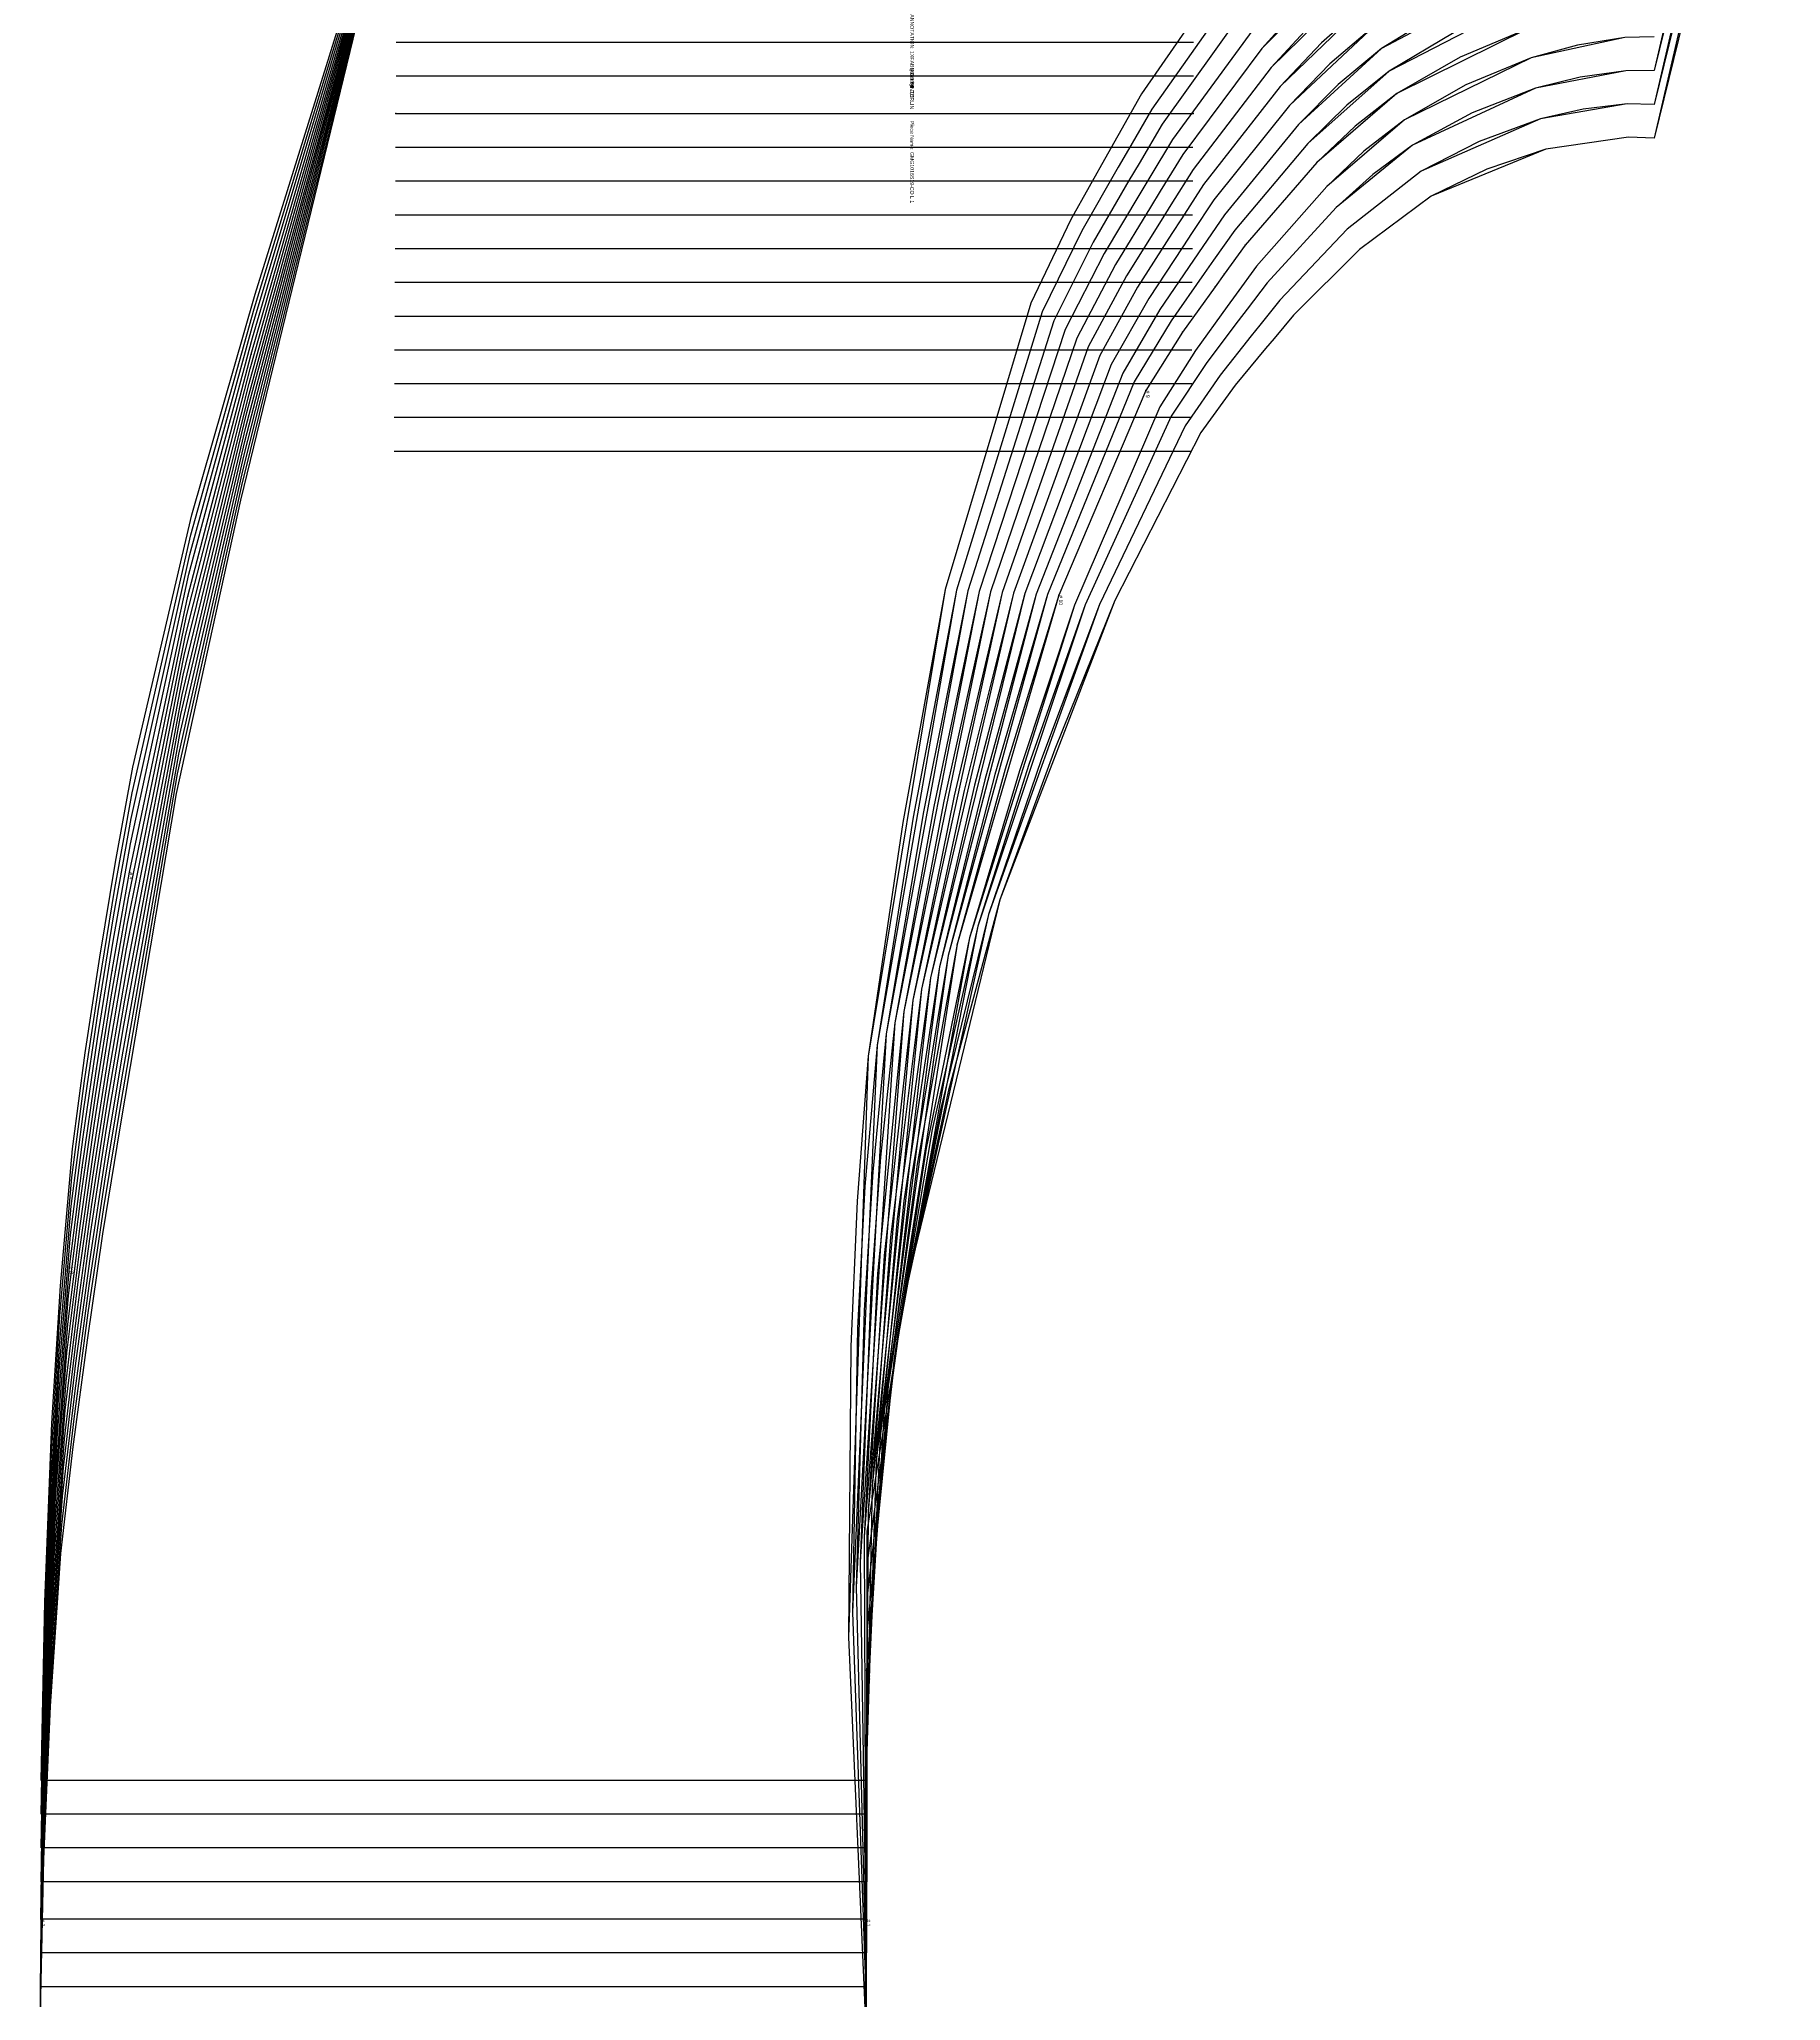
# Model space of a CAD drawing. Extents: x -839 to 1721, y -537 to 682.
# Drawn here: x 900.6 to 1016.7, y 3.4 to 134.2 of the extents above; entities that cross this region are included whole.
import ezdxf

# ---------------------------------------------------------------- set-up
doc = ezdxf.new("R2010")
doc.units = 0

# ---------------------------------------------------------------- blocks, each defined once
blk = doc.blocks.new('GMG1016S19-CO L 1_42')
at = {"layer": '1'}
for points in [[(900.7552, 18.0874), (900.9965, 29.9949), (901.4715, 41.9024), (902.0379, 51.054), (902.838, 60.1955), (903.6939, 66.5862), (904.6541, 72.9641), (905.7031, 79.3115), (906.8588, 85.6387), (910.7958, 102.4535), (915.0096, 117.1728), (926.3355, 153.4694), (936.9146, 186.4742), (947.7807, 220.3755), (953.6202, 239.3671)], [(1010.5645, 218.6941), (1011.6186, 215.6359), (1014.5903, 203.4795), (1016.6427, 183.8554), (1016.4623, 170.6449), (1014.4303, 154.0841), (1008.2962, 127.5792)], [(1008.2962, 127.5792), (1006.5767, 127.6528), (1001.0598, 126.8477), (993.4271, 123.7209), (988.6468, 120.1497), (984.2551, 115.7733), (982.9572, 114.2239), (982.3857, 113.5457), (980.3638, 111.1149), (978.0702, 107.9628), (978.0702, 107.9628), (972.34, 96.7613), (964.6641, 76.7944), (958.4614, 51.242), (955.7995, 34.6863), (955.7995, 18.0874)], [(955.7995, 18.0874), (900.7552, 18.0874)]]:
    blk.add_lwpolyline(points, dxfattribs=at)
at = {"layer": '6'}
blk.add_line((955.7995, 18.0874), (900.7552, 18.0874), dxfattribs=at)
at = {"layer": '84'}
for points in [[(900.7552, 18.0874), (900.9965, 29.9949), (901.4715, 41.9024), (902.0379, 51.054), (902.838, 60.1955), (903.6939, 66.5862), (904.6541, 72.9641), (905.7031, 79.3115), (906.8588, 85.6387), (910.7958, 102.4535), (915.0096, 117.1728), (926.3355, 153.4694), (936.9146, 186.4742), (947.7807, 220.3755), (953.6202, 239.3671)], [(1010.5645, 218.6941), (1011.6186, 215.6359), (1013.2721, 209.5983), (1014.5903, 203.4795), (1015.9188, 193.7004), (1016.6427, 183.8554), (1016.7341, 177.2489), (1016.4623, 170.6449), (1015.6622, 162.3391), (1014.4303, 154.0841), (1011.5347, 140.7973), (1008.2962, 127.5792)], [(1008.2962, 127.5792), (1006.5767, 127.6528), (1001.0598, 126.8477), (997.1456, 125.5167), (993.4271, 123.7209), (988.6468, 120.1497), (984.2551, 115.7733), (982.9572, 114.2239), (982.3857, 113.5457), (980.3638, 111.1149), (978.0702, 107.9628), (978.0702, 107.9628), (972.34, 96.7613), (968.342, 86.8325), (964.6641, 76.7944), (961.2377, 64.102), (958.4614, 51.242), (955.7995, 34.6863), (955.7995, 18.0874)], [(955.7995, 18.0874), (900.7552, 18.0874)]]:
    blk.add_lwpolyline(points, dxfattribs=at)
at = {"layer": '1'}
for s, p in [('SIZE: 42', (958.6976, 132.2833)), ('Piece Name: GMG1016S19-CO L 1', (958.6976, 128.7273))]:
    blk.add_text(s, height=0.25, rotation=269.8881, dxfattribs=at).set_placement(p)
blk = doc.blocks.new('GMG1016S19-CO L 1_44')
at = {"layer": '1'}
for points in [[(900.7552, 15.837), (900.9787, 27.841), (901.4435, 39.8425), (901.9998, 49.0678), (902.7922, 58.2829), (903.6482, 64.7269), (904.6058, 71.1556), (905.6548, 77.5539), (906.8105, 83.9343), (910.7348, 101.1378), (914.9538, 116.2), (926.3101, 153.3526), (936.9248, 187.1345), (947.7884, 222.057), (953.6202, 241.6175)], [(1010.5645, 220.9445), (1011.6186, 217.8863), (1014.5903, 205.7299), (1016.6427, 186.1059), (1016.4623, 172.8953), (1014.4303, 156.3345), (1008.2962, 129.8296)], [(1008.2962, 129.8296), (1006.4878, 129.8626), (1000.7093, 128.8695), (992.7641, 125.3795), (987.834, 121.501), (983.3306, 116.7842), (982.0047, 115.1205), (981.4281, 114.3915), (979.3631, 111.7804), (977.0339, 108.4073), (977.0339, 108.4073), (971.3062, 96.4769), (963.9021, 75.8241), (958.1389, 49.4767), (955.7995, 32.4359), (955.7995, 15.837)], [(955.7995, 15.837), (900.7552, 15.837)]]:
    blk.add_lwpolyline(points, dxfattribs=at)
at = {"layer": '6'}
blk.add_line((955.7995, 15.837), (900.7552, 15.837), dxfattribs=at)
at = {"layer": '84'}
for points in [[(900.7552, 15.837), (900.9787, 27.841), (901.4435, 39.8425), (901.9998, 49.0678), (902.7922, 58.2829), (903.6482, 64.7269), (904.6058, 71.1556), (905.6548, 77.5539), (906.8105, 83.9343), (910.7348, 101.1378), (914.9538, 116.2), (926.3101, 153.3526), (936.9248, 187.1345), (947.7884, 222.057), (953.6202, 241.6175)], [(1010.5645, 220.9445), (1011.6186, 217.8863), (1013.2721, 211.8488), (1014.5903, 205.7299), (1015.9188, 195.9509), (1016.6427, 186.1059), (1016.7341, 179.4993), (1016.4623, 172.8953), (1015.6622, 164.5895), (1014.4303, 156.3345), (1011.5347, 143.0478), (1008.2962, 129.8296)], [(1008.2962, 129.8296), (1006.4878, 129.8626), (1003.5693, 129.5172), (1000.7093, 128.8695), (996.63, 127.3658), (992.7641, 125.3795), (987.834, 121.501), (983.3306, 116.7842), (982.0047, 115.1205), (981.4281, 114.3915), (979.3631, 111.7804), (977.0339, 108.4073), (977.0339, 108.4073), (971.3062, 96.4769), (967.4378, 86.2026), (963.9021, 75.8241), (960.6865, 62.7279), (958.1389, 49.4767), (955.7995, 32.4359), (955.7995, 15.837)], [(955.7995, 15.837), (900.7552, 15.837)]]:
    blk.add_lwpolyline(points, dxfattribs=at)
at = {"layer": '1'}
for s, p in [('SIZE: 44', (958.6976, 132.2833)), ('Piece Name: GMG1016S19-CO L 1', (958.6976, 128.7273))]:
    blk.add_text(s, height=0.25, rotation=269.8881, dxfattribs=at).set_placement(p)
blk = doc.blocks.new('GMG1016S19-CO L 1_46')
at = {"layer": '1'}
for points in [[(900.7552, 13.5865), (900.966, 25.6845), (901.413, 37.7826), (901.9617, 47.0815), (902.7465, 56.3703), (903.6, 62.865), (904.555, 69.3471), (905.604, 75.7987), (906.7597, 82.23), (910.6713, 99.8195), (914.8928, 115.2271), (926.2847, 153.2332), (936.9349, 187.7924), (947.7985, 223.736), (953.6202, 243.868)], [(1010.5645, 223.1949), (1011.6186, 220.1368), (1014.5903, 207.9803), (1016.6427, 188.3563), (1016.4623, 175.1457), (1014.4303, 158.5849), (1008.2962, 132.0801)], [(1008.2962, 132.0801), (1006.4065, 132.075), (1000.3918, 130.9167), (992.1698, 127.1067), (987.0999, 122.9538), (982.4949, 117.9323), (981.1462, 116.167), (980.5594, 115.3948), (978.4588, 112.6237), (976.0966, 109.0524), (976.0966, 109.0524), (970.3613, 96.4743), (963.1909, 75.0418), (957.8341, 47.7851), (955.7995, 30.1854), (955.7995, 13.5865)], [(955.7995, 13.5865), (900.7552, 13.5865)]]:
    blk.add_lwpolyline(points, dxfattribs=at)
at = {"layer": '5'}
blk.add_line((924.4102, 133.9724), (977.5749, 133.9724), dxfattribs=at)
at = {"layer": '6'}
blk.add_line((955.7995, 13.5865), (900.7552, 13.5865), dxfattribs=at)
at = {"layer": '7'}
blk.add_line((924.4102, 133.9724), (977.5749, 133.9724), dxfattribs=at)
at = {"layer": '84'}
for points in [[(900.7552, 13.5865), (900.966, 25.6845), (901.413, 37.7826), (901.9617, 47.0815), (902.7465, 56.3703), (903.6, 62.865), (904.555, 69.3471), (905.604, 75.7987), (906.7597, 82.23), (910.6713, 99.8195), (914.8928, 115.2271), (926.2847, 153.2332), (936.9349, 187.7924), (947.7985, 223.736), (953.6202, 243.868)], [(1010.5645, 223.1949), (1011.6186, 220.1368), (1013.2721, 214.0992), (1014.5903, 207.9803), (1015.9188, 198.2013), (1016.6427, 188.3563), (1016.7341, 181.7498), (1016.4623, 175.1457), (1015.6622, 166.8399), (1014.4303, 158.5849), (1011.5347, 145.2982), (1008.2962, 132.0801)], [(1008.2962, 132.0801), (1006.4065, 132.075), (1003.3661, 131.6533), (1000.3918, 130.9167), (996.1626, 129.2607), (992.1698, 127.1067), (989.5358, 125.156), (987.0999, 122.9538), (982.4949, 117.9323), (981.1462, 116.167), (980.5594, 115.3948), (978.4588, 112.6237), (976.0966, 109.0524), (976.0966, 109.0524), (970.3613, 96.4743), (966.6047, 85.8089), (963.1909, 75.0418), (960.1658, 61.4858), (957.8341, 47.7851), (955.7995, 30.1854), (955.7995, 13.5865)], [(955.7995, 13.5865), (900.7552, 13.5865)]]:
    blk.add_lwpolyline(points, dxfattribs=at)
at = {"layer": '1'}
for s, p in [('SIZE: 46', (958.6976, 132.2833)), ('Piece Name: GMG1016S19-CO L 1', (958.6976, 128.7273))]:
    blk.add_text(s, height=0.25, rotation=269.8881, dxfattribs=at).set_placement(p)
blk = doc.blocks.new('GMG1016S19-CO L 1_48')
at = {"layer": '1'}
for points in [[(900.7552, 11.3361), (900.9507, 23.5306), (901.3851, 35.7226), (901.9236, 45.0952), (902.7034, 54.4577), (903.5543, 61.0058), (904.5068, 67.5387), (905.5558, 74.041), (906.7089, 80.5257), (910.6053, 98.5038), (914.8344, 114.2569), (926.2593, 153.1138), (936.9476, 188.4528), (947.8061, 225.4174), (953.6202, 246.1184)], [(1008.2962, 134.3305), (1006.3303, 134.2848), (1000.0997, 132.9436), (991.6389, 128.7958), (986.4624, 124.361), (981.7888, 119.0346), (980.4248, 117.1677), (979.8305, 116.3524), (977.707, 113.4263), (975.3296, 109.6569), (975.3296, 109.6569), (969.6527, 96.4464), (962.6397, 74.2544), (957.5953, 46.0934), (955.7995, 27.935), (955.7995, 11.3361)], [(955.7995, 11.3361), (900.7552, 11.3361)]]:
    blk.add_lwpolyline(points, dxfattribs=at)
at = {"layer": '5'}
blk.add_line((924.4102, 131.7219), (977.5749, 131.7219), dxfattribs=at)
at = {"layer": '6'}
blk.add_line((955.7995, 11.3361), (900.7552, 11.3361), dxfattribs=at)
at = {"layer": '7'}
blk.add_line((924.4102, 131.7219), (977.5749, 131.7219), dxfattribs=at)
at = {"layer": '84'}
for points in [[(900.7552, 11.3361), (900.9507, 23.5306), (901.3851, 35.7226), (901.9236, 45.0952), (902.7034, 54.4577), (903.5543, 61.0058), (904.5068, 67.5387), (905.5558, 74.041), (906.7089, 80.5257), (910.6053, 98.5038), (914.8344, 114.2569), (926.2593, 153.1138), (936.9476, 188.4528), (947.8061, 225.4174), (953.6202, 246.1184)], [(1008.2962, 134.3305), (1006.3303, 134.2848), (1003.1781, 133.7793), (1000.0997, 132.9436), (995.7436, 131.125), (991.6389, 128.7958), (988.9465, 126.7054), (986.4624, 124.361), (981.7888, 119.0346), (980.4248, 117.1677), (979.8305, 116.3524), (977.707, 113.4263), (975.3296, 109.6569), (975.3296, 109.6569), (969.6527, 96.4464), (965.9671, 85.3999), (962.6397, 74.2544), (959.7594, 60.2412), (957.5953, 46.0934), (955.7995, 27.935), (955.7995, 11.3361)], [(955.7995, 11.3361), (900.7552, 11.3361)]]:
    blk.add_lwpolyline(points, dxfattribs=at)
at = {"layer": '1'}
for s, p in [('SIZE: 48', (958.6976, 132.2833)), ('Piece Name: GMG1016S19-CO L 1', (958.6976, 128.7273))]:
    blk.add_text(s, height=0.25, rotation=269.8881, dxfattribs=at).set_placement(p)
blk = doc.blocks.new('GMG1016S19-CO L 1_50')
at = {"layer": '1'}
for points in [[(900.7349, 8.8342), (900.9126, 21.1379), (901.3343, 33.4366), (901.8651, 42.893), (902.6348, 52.3342), (903.4831, 58.9433), (904.4356, 65.5346), (905.4796, 72.0954), (906.6327, 78.6334), (910.5189, 97.0458), (914.7531, 113.1799), (926.2136, 152.9868), (936.94, 189.1869), (947.796, 227.2869), (953.5999, 248.6203)], [(1008.2759, 136.332), (1006.2515, 136.2761), (999.838, 134.8664), (991.1284, 130.551), (985.8121, 125.9587), (981.0217, 120.4469), (979.6247, 118.519), (979.0151, 117.6757), (976.8409, 114.648), (974.405, 110.7517), (974.405, 110.7517), (968.6087, 97.1093), (961.8244, 73.8328), (957.2245, 44.3891), (955.7792, 25.4356), (955.7792, 8.8342)], [(955.7792, 8.8342), (900.7349, 8.8342)]]:
    blk.add_lwpolyline(points, dxfattribs=at)
at = {"layer": '2'}
for p in [(924.3924, 129.2226), (977.5546, 129.2226), (974.405, 110.7517), (974.405, 110.7517), (968.6087, 97.1093), (906.6327, 78.6334), (902.6348, 52.3342), (955.7792, 25.4356), (900.7349, 8.8342), (955.7792, 8.8342), (955.7792, 8.8342)]:
    blk.add_point(p, dxfattribs=at)
at = {"layer": '3'}
for p in [(991.1284, 130.551), (985.8121, 125.9587), (981.0217, 120.4469), (979.6247, 118.519), (979.0151, 117.6757), (976.8409, 114.648), (914.7531, 113.1799), (910.5189, 97.0458), (961.8244, 73.8328), (905.4796, 72.0954), (904.4356, 65.5346), (903.4831, 58.9433), (957.2245, 44.3891), (901.8651, 42.893), (901.3343, 33.4366), (900.9126, 21.1379)]:
    blk.add_point(p, dxfattribs=at)
at = {"layer": '4'}
for p in [(974.405, 110.7517, -3.998), (900.7349, 8.8342, -3.998), (955.7792, 8.8342, -3.998), (955.7792, 8.8342, -3.998)]:
    blk.add_point(p, dxfattribs=at)
at = {"layer": '5'}
blk.add_line((924.3924, 129.2226), (977.5546, 129.2226), dxfattribs=at)
at = {"layer": '6'}
blk.add_line((955.7792, 8.8342), (900.7349, 8.8342), dxfattribs=at)
at = {"layer": '7'}
blk.add_line((924.3924, 129.2226), (977.5546, 129.2226), dxfattribs=at)
at = {"layer": '84'}
for points in [[(900.7349, 8.8342), (900.9126, 21.1379), (901.3343, 33.4366), (901.8651, 42.893), (902.6348, 52.3342), (903.4831, 58.9433), (904.4356, 65.5346), (905.4796, 72.0954), (906.6327, 78.6334), (910.5189, 97.0458), (914.7531, 113.1799), (926.2136, 152.9868), (936.94, 189.1869), (947.796, 227.2869), (953.5999, 248.6203)], [(1008.2759, 136.332), (1006.2515, 136.2761), (1003.0029, 135.7402), (999.838, 134.8664), (995.3524, 132.9716), (991.1284, 130.551), (988.3649, 128.3869), (985.8121, 125.9587), (981.0217, 120.4469), (979.6247, 118.519), (979.0151, 117.6757), (976.8409, 114.648), (974.405, 110.7517), (974.405, 110.7517), (968.6087, 97.1093), (965.0324, 85.5193), (961.8244, 73.8328), (959.1523, 59.1744), (957.2245, 44.3891), (955.7792, 25.4356), (955.7792, 8.8342)], [(955.7792, 8.8342), (900.7349, 8.8342)]]:
    blk.add_lwpolyline(points, dxfattribs=at)
at = {"layer": '1'}
for s, p in [('ANNOTATION: 1XFABRIC 1X INTERLIN', (958.6976, 135.8392)), ('Quantity: 0,0', (958.6976, 132.2833)), ('Piece Name: GMG1016S19-CO L 1', (958.6976, 128.7273)), ('# 9', (974.405, 110.7517)), ('# 10', (968.6087, 97.1093)), ('# 4', (906.6327, 78.6334)), ('# 3', (902.6348, 52.3342)), ('# 11', (955.7792, 25.4356)), ('# 2', (900.7349, 8.8342)), ('# 1', (955.7792, 8.8342)), ('# 1', (955.7792, 8.8342))]:
    blk.add_text(s, height=0.25, rotation=269.8881, dxfattribs=at).set_placement(p)
blk = doc.blocks.new('GMG1016S19-CO L 1_52')
at = {"layer": '1'}
for points in [[(900.7247, 6.5837), (900.8872, 18.9789), (901.2936, 31.3716), (901.8143, 40.9042), (902.5764, 50.419), (903.4247, 57.0764), (904.3747, 63.721), (905.4212, 70.3352), (906.5743, 76.9265), (910.4427, 95.725), (914.682, 112.202), (926.1755, 152.8623), (936.9349, 189.8447), (947.7884, 228.9658), (953.5897, 250.8708)], [(1008.2658, 138.2827), (1006.1728, 138.1938), (999.5637, 136.6368), (990.6255, 132.0521), (985.1975, 127.2185), (980.3257, 121.4527), (978.9059, 119.4359), (978.2912, 118.5546), (976.089, 115.3948), (973.6328, 111.3308), (973.6328, 111.3308), (967.8467, 97.1423), (961.2275, 73.0835), (956.9603, 42.7101), (955.769, 23.1852), (955.769, 6.5837)], [(955.769, 6.5837), (900.7247, 6.5837)]]:
    blk.add_lwpolyline(points, dxfattribs=at)
at = {"layer": '5'}
blk.add_line((924.3823, 126.9721), (977.5444, 126.9721), dxfattribs=at)
at = {"layer": '6'}
blk.add_line((955.769, 6.5837), (900.7247, 6.5837), dxfattribs=at)
at = {"layer": '7'}
blk.add_line((924.3823, 126.9721), (977.5444, 126.9721), dxfattribs=at)
at = {"layer": '84'}
for points in [[(900.7247, 6.5837), (900.8872, 18.9789), (901.2936, 31.3716), (901.8143, 40.9042), (902.5764, 50.419), (903.4247, 57.0764), (904.3747, 63.721), (905.4212, 70.3352), (906.5743, 76.9265), (910.4427, 95.725), (914.682, 112.202), (926.1755, 152.8623), (936.9349, 189.8447), (947.7884, 228.9658), (953.5897, 250.8708)], [(1008.2658, 138.2827), (1006.1728, 138.1938), (1002.8225, 137.5893), (999.5637, 136.6368), (994.9536, 134.615), (990.6255, 132.0521), (987.7984, 129.7687), (985.1975, 127.2185), (980.3257, 121.4527), (978.9059, 119.4359), (978.2912, 118.5546), (976.089, 115.3948), (973.6328, 111.3308), (973.6328, 111.3308), (967.8467, 97.1423), (964.3441, 85.1586), (961.2275, 73.0835), (958.7078, 57.9552), (956.9603, 42.7101), (955.769, 23.1852), (955.769, 6.5837)], [(955.769, 6.5837), (900.7247, 6.5837)]]:
    blk.add_lwpolyline(points, dxfattribs=at)
at = {"layer": '1'}
for s, p in [('SIZE: 52', (958.6976, 132.2833)), ('Piece Name: GMG1016S19-CO L 1', (958.6976, 128.7273))]:
    blk.add_text(s, height=0.25, rotation=269.8881, dxfattribs=at).set_placement(p)
blk = doc.blocks.new('GMG1016S19-CO L 1_54')
at = {"layer": '1'}
for points in [[(900.712, 4.3358), (900.8593, 16.825), (901.2505, 29.3117), (901.7636, 38.9154), (902.5205, 48.509), (903.3637, 55.2171), (904.3112, 61.9151), (905.3577, 68.5801), (906.5108, 75.2221), (910.3665, 94.4093), (914.6109, 111.2292), (926.1349, 152.743), (936.9349, 190.5026), (947.7858, 230.6422), (953.577, 253.1212)], [(1008.2531, 140.2335), (1006.0915, 140.1115), (999.2894, 138.4123), (990.1225, 133.5507), (984.5853, 128.486), (979.6349, 122.4585), (978.1998, 120.358), (977.5749, 119.4385), (975.3448, 116.1441), (972.8658, 111.9125), (972.8658, 111.9125), (967.0873, 97.1779), (960.6331, 72.3367), (956.6936, 41.0337), (955.7563, 20.9347), (955.7563, 4.3358)], [(955.7563, 4.3358), (900.712, 4.3358)]]:
    blk.add_lwpolyline(points, dxfattribs=at)
at = {"layer": '5'}
blk.add_line((924.3696, 124.7217), (977.5317, 124.7217), dxfattribs=at)
at = {"layer": '6'}
blk.add_line((955.7563, 4.3358), (900.712, 4.3358), dxfattribs=at)
at = {"layer": '7'}
blk.add_line((924.3696, 124.7217), (977.5317, 124.7217), dxfattribs=at)
at = {"layer": '84'}
for points in [[(900.712, 4.3358), (900.8593, 16.825), (901.2505, 29.3117), (901.7636, 38.9154), (902.5205, 48.509), (903.3637, 55.2171), (904.3112, 61.9151), (905.3577, 68.5801), (906.5108, 75.2221), (910.3665, 94.4093), (914.6109, 111.2292), (926.1349, 152.743), (936.9349, 190.5026), (947.7858, 230.6422), (953.577, 253.1212)], [(1008.2531, 140.2335), (1006.0915, 140.1115), (1002.6422, 139.441), (999.2894, 138.4123), (994.5574, 136.2584), (990.1225, 133.5507), (987.2346, 131.153), (984.5853, 128.486), (979.6349, 122.4585), (978.1998, 120.358), (977.5749, 119.4385), (975.3448, 116.1441), (972.8658, 111.9125), (972.8658, 111.9125), (967.0873, 97.1779), (963.6634, 84.8005), (960.6331, 72.3367), (958.2659, 56.7386), (956.6936, 41.0337), (955.7563, 20.9347), (955.7563, 4.3358)], [(955.7563, 4.3358), (900.712, 4.3358)]]:
    blk.add_lwpolyline(points, dxfattribs=at)
at = {"layer": '1'}
for s, p in [('SIZE: 54', (958.6976, 132.2833)), ('Piece Name: GMG1016S19-CO L 1', (958.6976, 128.7273))]:
    blk.add_text(s, height=0.25, rotation=269.8881, dxfattribs=at).set_placement(p)
blk = doc.blocks.new('GMG1016S19-CO L 1_56')
at = {"layer": '1'}
for points in [[(900.7018, 2.0854), (900.8339, 14.6711), (901.2124, 27.2542), (901.7153, 36.9316), (902.4646, 46.5989), (903.3053, 53.3604), (904.2527, 60.1092), (905.2967, 66.8249), (906.4498, 73.5203), (910.2929, 93.0936), (914.5423, 110.2589), (926.0993, 152.6286), (936.9349, 191.163), (947.7858, 232.3262), (953.5669, 255.3716)], [(1008.2429, 142.1842), (1006.0153, 142.0292), (999.0176, 140.1877), (989.6222, 135.0493), (983.9757, 129.7534), (978.944, 123.4694), (977.4937, 121.2825), (976.8612, 120.3249), (974.6006, 116.8959), (972.0987, 112.4967), (972.0987, 112.4967), (966.3303, 97.216), (960.0439, 71.59), (956.4294, 39.3599), (955.7462, 18.6843), (955.7462, 2.0854)]]:
    blk.add_lwpolyline(points, dxfattribs=at)
at = {"layer": '5'}
blk.add_line((924.3594, 122.4712), (977.5216, 122.4712), dxfattribs=at)
at = {"layer": '7'}
blk.add_line((924.3594, 122.4712), (977.5216, 122.4712), dxfattribs=at)
at = {"layer": '84'}
for points in [[(900.7018, 2.0854), (900.8339, 14.6711), (901.2124, 27.2542), (901.7153, 36.9316), (902.4646, 46.5989), (903.3053, 53.3604), (904.2527, 60.1092), (905.2967, 66.8249), (906.4498, 73.5203), (910.2929, 93.0936), (914.5423, 110.2589), (926.0993, 152.6286), (936.9349, 191.163), (947.7858, 232.3262), (953.5669, 255.3716)], [(1008.2429, 142.1842), (1006.0153, 142.0292), (1002.4644, 141.2926), (999.0176, 140.1877), (994.1611, 137.9043), (989.6222, 135.0493), (986.6732, 132.5398), (983.9757, 129.7534), (978.944, 123.4694), (977.4937, 121.2825), (976.8612, 120.3249), (974.6006, 116.8959), (972.0987, 112.4967), (972.0987, 112.4967), (966.3303, 97.216), (962.9826, 84.4449), (960.0439, 71.59), (957.8264, 55.5245), (956.4294, 39.3599), (955.7462, 18.6843), (955.7462, 2.0854)]]:
    blk.add_lwpolyline(points, dxfattribs=at)
at = {"layer": '1'}
for s, p in [('SIZE: 56', (958.6976, 132.2833)), ('Piece Name: GMG1016S19-CO L 1', (958.6976, 128.7273))]:
    blk.add_text(s, height=0.25, rotation=269.8881, dxfattribs=at).set_placement(p)
blk = doc.blocks.new('GMG1016S19-CO L 1_58')
at = {"layer": '1'}
for points in [[(900.6891, -0.1651), (900.806, 12.5146), (901.1717, 25.1943), (901.667, 34.9454), (902.4087, 44.6863), (903.2469, 51.5011), (904.1918, 58.3007), (905.2357, 65.0698), (906.3889, 71.816), (910.2167, 91.7779), (914.4712, 109.2886), (926.0612, 152.5093), (936.9324, 191.8209), (947.7807, 234.0077), (953.5542, 257.6221)], [(1008.2302, 144.1349), (1005.934, 143.9495), (998.7408, 141.9657), (989.1192, 136.5479), (983.361, 131.0158), (978.2531, 124.4778), (976.7825, 122.2045), (976.1424, 121.2114), (973.8564, 117.6452), (971.3291, 113.0783), (971.3291, 113.0783), (965.5709, 97.2516), (959.4495, 70.8406), (956.1627, 37.6835), (955.7335, 16.4339), (955.7335, -0.1651)]]:
    blk.add_lwpolyline(points, dxfattribs=at)
at = {"layer": '5'}
blk.add_line((924.3467, 120.2208), (977.5089, 120.2208), dxfattribs=at)
at = {"layer": '7'}
blk.add_line((924.3467, 120.2208), (977.5089, 120.2208), dxfattribs=at)
at = {"layer": '84'}
for points in [[(900.6891, -0.1651), (900.806, 12.5146), (901.1717, 25.1943), (901.667, 34.9454), (902.4087, 44.6863), (903.2469, 51.5011), (904.1918, 58.3007), (905.2357, 65.0698), (906.3889, 71.816), (910.2167, 91.7779), (914.4712, 109.2886), (926.0612, 152.5093), (936.9324, 191.8209), (947.7807, 234.0077), (953.5542, 257.6221)], [(1008.2302, 144.1349), (1005.934, 143.9495), (1002.2815, 143.1468), (998.7408, 141.9657), (993.7649, 139.5477), (989.1192, 136.5479), (986.1093, 133.9241), (983.361, 131.0158), (978.2531, 124.4778), (976.7825, 122.2045), (976.1424, 121.2114), (973.8564, 117.6452), (971.3291, 113.0783), (971.3291, 113.0783), (965.5709, 97.2516), (962.2994, 84.0867), (959.4495, 70.8406), (957.3845, 54.3103), (956.1627, 37.6835), (955.7335, 16.4339), (955.7335, -0.1651)]]:
    blk.add_lwpolyline(points, dxfattribs=at)
at = {"layer": '1'}
for s, p in [('SIZE: 58', (958.6976, 132.2833)), ('Piece Name: GMG1016S19-CO L 1', (958.6976, 128.7273))]:
    blk.add_text(s, height=0.25, rotation=269.8881, dxfattribs=at).set_placement(p)
blk = doc.blocks.new('GMG1016S19-CO L 1_60')
at = {"layer": '1'}
for points in [[(900.679, -2.4156), (900.7806, 10.3607), (901.1311, 23.1344), (901.6162, 32.9591), (902.3528, 42.7737), (903.186, 49.6393), (904.1308, 56.4922), (905.1748, 63.3121), (906.3279, 70.1142), (910.143, 90.4621), (914.4026, 108.3158), (926.0256, 152.3899), (936.9324, 192.4812), (947.7757, 235.6866), (953.544, 259.8725)], [(1008.22, 146.0856), (1005.8578, 145.8672), (998.469, 143.7412), (988.6163, 138.049), (982.7514, 132.2833), (977.5648, 125.4862), (976.0763, 123.1265), (975.4286, 122.0953), (973.1122, 118.3971), (970.5645, 113.6625), (970.5645, 113.6625), (964.814, 97.2922), (958.8602, 70.099), (955.8986, 36.0071), (955.7233, 14.1834), (955.7233, -2.4156)]]:
    blk.add_lwpolyline(points, dxfattribs=at)
at = {"layer": '5'}
blk.add_line((924.334, 117.9704), (977.4987, 117.9704), dxfattribs=at)
at = {"layer": '7'}
blk.add_line((924.334, 117.9704), (977.4987, 117.9704), dxfattribs=at)
at = {"layer": '84'}
for points in [[(900.679, -2.4156), (900.7806, 10.3607), (901.1311, 23.1344), (901.6162, 32.9591), (902.3528, 42.7737), (903.186, 49.6393), (904.1308, 56.4922), (905.1748, 63.3121), (906.3279, 70.1142), (910.143, 90.4621), (914.4026, 108.3158), (926.0256, 152.3899), (936.9324, 192.4812), (947.7757, 235.6866), (953.544, 259.8725)], [(1008.22, 146.0856), (1005.8578, 145.8672), (1002.1037, 144.9959), (998.469, 143.7412), (993.3687, 141.191), (988.6163, 138.049), (985.548, 135.3109), (982.7514, 132.2833), (977.5648, 125.4862), (976.0763, 123.1265), (975.4286, 122.0953), (973.1122, 118.3971), (970.5645, 113.6625), (970.5645, 113.6625), (964.814, 97.2922), (961.6187, 83.7337), (958.8602, 70.099), (956.9451, 53.0937), (955.8986, 36.0071), (955.7233, 14.1834), (955.7233, -2.4156)]]:
    blk.add_lwpolyline(points, dxfattribs=at)
at = {"layer": '1'}
for s, p in [('SIZE: 60', (958.6976, 132.2833)), ('Piece Name: GMG1016S19-CO L 1', (958.6976, 128.7273))]:
    blk.add_text(s, height=0.25, rotation=269.8881, dxfattribs=at).set_placement(p)
blk = doc.blocks.new('GMG1016S19-CO L 1_62')
at = {"layer": '1'}
for points in [[(900.6663, -4.666), (900.7526, 8.2043), (901.0879, 21.0744), (901.5654, 30.9728), (902.2944, 40.861), (903.1275, 47.78), (904.0699, 54.6837), (905.1113, 61.557), (906.2644, 68.4099), (910.0668, 89.1439), (914.3315, 107.343), (925.9875, 152.2705), (936.9298, 193.1391), (947.7731, 237.3681), (953.5313, 262.123)], [(1008.2073, 148.0363), (1005.7766, 147.7849), (998.1947, 145.5141), (988.1159, 139.5477), (982.1393, 133.5482), (976.8739, 126.4946), (975.3677, 124.0486), (974.7098, 122.9792), (972.3679, 119.1464), (969.7949, 114.2442), (969.7949, 114.2442), (964.0545, 97.3278), (958.2659, 69.3522), (955.6293, 34.3307), (955.7106, 11.933), (955.7106, -4.666)]]:
    blk.add_lwpolyline(points, dxfattribs=at)
at = {"layer": '5'}
blk.add_line((924.3238, 115.7199), (977.486, 115.7199), dxfattribs=at)
at = {"layer": '7'}
blk.add_line((924.3238, 115.7199), (977.486, 115.7199), dxfattribs=at)
at = {"layer": '84'}
for points in [[(900.6663, -4.666), (900.7526, 8.2043), (901.0879, 21.0744), (901.5654, 30.9728), (902.2944, 40.861), (903.1275, 47.78), (904.0699, 54.6837), (905.1113, 61.557), (906.2644, 68.4099), (910.0668, 89.1439), (914.3315, 107.343), (925.9875, 152.2705), (936.9298, 193.1391), (947.7731, 237.3681), (953.5313, 262.123)], [(1008.2073, 148.0363), (1005.7766, 147.7849), (1001.9234, 146.8476), (998.1947, 145.5141), (992.9724, 142.8344), (988.1159, 139.5477), (984.9867, 136.6952), (982.1393, 133.5482), (976.8739, 126.4946), (975.3677, 124.0486), (974.7098, 122.9792), (972.3679, 119.1464), (969.7949, 114.2442), (969.7949, 114.2442), (964.0545, 97.3278), (960.9379, 83.3781), (958.2659, 69.3522), (956.5031, 51.8796), (955.6293, 34.3307), (955.7106, 11.933), (955.7106, -4.666)]]:
    blk.add_lwpolyline(points, dxfattribs=at)
at = {"layer": '1'}
for s, p in [('SIZE: 62', (958.6976, 132.2833)), ('Piece Name: GMG1016S19-CO L 1', (958.6976, 128.7273))]:
    blk.add_text(s, height=0.25, rotation=269.8881, dxfattribs=at).set_placement(p)
blk = doc.blocks.new('GMG1016S19-CO L 1_64')
at = {"layer": '1'}
for points in [[(900.6561, -6.919), (900.7272, 6.0453), (901.0498, 19.0119), (901.5197, 28.984), (902.2385, 38.9459), (903.0716, 45.9156), (904.0114, 52.8727), (905.0529, 59.7993), (906.206, 66.703), (909.9957, 87.8256), (914.2604, 106.3676), (925.952, 152.1511), (936.9298, 193.7995), (947.7706, 239.0471), (953.5186, 264.3734)], [(1008.1972, 149.9871), (1005.6978, 149.7051), (997.9229, 147.287), (987.6155, 141.0437), (981.5272, 134.808), (976.1856, 127.4979), (974.6616, 124.9706), (973.9961, 123.8606), (971.6263, 119.8931), (969.0304, 114.8258), (969.0304, 114.8258), (963.2976, 97.3633), (957.6766, 68.6029), (955.3652, 32.6518), (955.7005, 9.68), (955.7005, -6.919)]]:
    blk.add_lwpolyline(points, dxfattribs=at)
at = {"layer": '5'}
blk.add_line((924.3111, 113.4695), (977.4759, 113.4695), dxfattribs=at)
at = {"layer": '7'}
blk.add_line((924.3111, 113.4695), (977.4759, 113.4695), dxfattribs=at)
at = {"layer": '84'}
for points in [[(900.6561, -6.919), (900.7272, 6.0453), (901.0498, 19.0119), (901.5197, 28.984), (902.2385, 38.9459), (903.0716, 45.9156), (904.0114, 52.8727), (905.0529, 59.7993), (906.206, 66.703), (909.9957, 87.8256), (914.2604, 106.3676), (925.952, 152.1511), (936.9298, 193.7995), (947.7706, 239.0471), (953.5186, 264.3734)], [(1008.1972, 149.9871), (1005.6978, 149.7051), (1001.743, 148.7018), (997.9229, 147.287), (992.5787, 144.4778), (987.6155, 141.0437), (984.4253, 138.077), (981.5272, 134.808), (976.1856, 127.4979), (974.6616, 124.9706), (973.9961, 123.8606), (971.6263, 119.8931), (969.0304, 114.8258), (969.0304, 114.8258), (963.2976, 97.3633), (960.2572, 83.0225), (957.6766, 68.6029), (956.7165, 59.6494), (956.0637, 50.6629), (955.3652, 32.6518), (955.7005, 9.68), (955.7005, -6.919)]]:
    blk.add_lwpolyline(points, dxfattribs=at)
at = {"layer": '1'}
for s, p in [('SIZE: 64', (958.6976, 132.2833)), ('Piece Name: GMG1016S19-CO L 1', (958.6976, 128.7273))]:
    blk.add_text(s, height=0.25, rotation=269.8881, dxfattribs=at).set_placement(p)
blk = doc.blocks.new('GMG1016S19-CO L 1_66')
at = {"layer": '1'}
for points in [[(900.6434, -9.1694), (900.6993, 3.8913), (901.0092, 16.952), (901.4689, 26.9977), (902.1826, 37.0358), (903.0107, 44.0564), (903.9479, 51.0642), (904.9893, 58.0416), (906.1425, 64.9986), (909.9195, 86.5125), (914.1918, 105.3948), (925.9139, 152.0343), (936.9273, 194.4574), (947.7655, 240.7286), (953.5084, 266.6239)], [(1008.1845, 151.9378), (1005.6216, 151.6203), (997.6486, 149.0625), (987.1126, 142.5474), (980.915, 136.078), (975.4921, 128.5088), (973.9503, 125.8926), (973.2772, 124.7471), (970.882, 120.6424), (968.2608, 115.4075), (968.2608, 115.4075), (962.5381, 97.404), (957.0822, 67.8587), (955.0985, 30.9779), (955.6878, 7.4321), (955.6878, -9.1694)]]:
    blk.add_lwpolyline(points, dxfattribs=at)
at = {"layer": '5'}
blk.add_line((924.301, 111.219), (977.4632, 111.219), dxfattribs=at)
at = {"layer": '7'}
blk.add_line((924.301, 111.219), (977.4632, 111.219), dxfattribs=at)
at = {"layer": '84'}
for points in [[(900.6434, -9.1694), (900.6993, 3.8913), (901.0092, 16.952), (901.4689, 26.9977), (902.1826, 37.0358), (903.0107, 44.0564), (903.9479, 51.0642), (904.9893, 58.0416), (906.1425, 64.9986), (909.9195, 86.5125), (914.1918, 105.3948), (925.9139, 152.0343), (936.9273, 194.4574), (947.7655, 240.7286), (953.5084, 266.6239)], [(1008.1845, 151.9378), (1005.6216, 151.6203), (1001.5652, 150.5509), (997.6486, 149.0625), (992.1825, 146.1237), (987.1126, 142.5474), (983.8614, 139.4664), (980.915, 136.078), (975.4921, 128.5088), (973.9503, 125.8926), (973.2772, 124.7471), (970.882, 120.6424), (968.2608, 115.4075), (968.2608, 115.4075), (962.5381, 97.404), (959.5765, 82.6643), (957.0822, 67.8587), (956.1957, 58.6664), (955.6217, 49.4488), (955.0985, 30.9779), (955.6878, 7.4321), (955.6878, -9.1694)]]:
    blk.add_lwpolyline(points, dxfattribs=at)
at = {"layer": '1'}
for s, p in [('SIZE: 66', (958.6976, 132.2833)), ('Piece Name: GMG1016S19-CO L 1', (958.6976, 128.7273))]:
    blk.add_text(s, height=0.25, rotation=269.8881, dxfattribs=at).set_placement(p)
blk = doc.blocks.new('GMG1016S19-CO L 1_68')
at = {"layer": '1'}
for points in [[(900.6307, -11.4199), (900.6739, 1.7374), (900.9685, 14.8921), (901.4181, 25.014), (902.1268, 35.1206), (902.9523, 42.1945), (903.8895, 49.2583), (904.9258, 56.2839), (906.0815, 63.2943), (909.8433, 85.1967), (914.1232, 104.422), (925.8783, 151.9149), (936.9248, 195.1178), (947.7655, 242.41), (953.4983, 268.8743)], [(1008.1743, 153.8885), (1005.5429, 153.5405), (997.3768, 150.838), (986.6123, 144.0485), (980.3054, 137.3429), (974.8038, 129.5172), (973.2417, 126.8172), (972.5635, 125.6335), (970.1378, 121.3968), (967.4937, 115.9917), (967.4937, 115.9917), (961.7787, 97.4421), (956.4904, 67.1119), (954.8343, 29.3015), (955.6776, 5.1817), (955.6776, -11.4199)]]:
    blk.add_lwpolyline(points, dxfattribs=at)
at = {"layer": '5'}
blk.add_line((924.2908, 108.9686), (977.4505, 108.9686), dxfattribs=at)
at = {"layer": '7'}
blk.add_line((924.2908, 108.9686), (977.4505, 108.9686), dxfattribs=at)
at = {"layer": '84'}
for points in [[(900.6307, -11.4199), (900.6739, 1.7374), (900.9685, 14.8921), (901.4181, 25.014), (902.1268, 35.1206), (902.9523, 42.1945), (903.8895, 49.2583), (904.9258, 56.2839), (906.0815, 63.2943), (909.8433, 85.1967), (914.1232, 104.422), (925.8783, 151.9149), (936.9248, 195.1178), (947.7655, 242.41), (953.4983, 268.8743)], [(1008.1743, 153.8885), (1005.5429, 153.5405), (1001.3849, 152.4026), (997.3768, 150.838), (991.7862, 147.7696), (986.6123, 144.0485), (983.3001, 140.8507), (980.3054, 137.3429), (974.8038, 129.5172), (973.2417, 126.8172), (972.5635, 125.6335), (970.1378, 121.3968), (967.4937, 115.9917), (967.4937, 115.9917), (961.7787, 97.4421), (958.8932, 82.3088), (956.4904, 67.1119), (955.6751, 57.686), (955.1798, 48.2347), (954.8343, 29.3015), (955.6776, 5.1817), (955.6776, -11.4199)]]:
    blk.add_lwpolyline(points, dxfattribs=at)
at = {"layer": '1'}
for s, p in [('SIZE: 68', (958.6976, 132.2833)), ('Piece Name: GMG1016S19-CO L 1', (958.6976, 128.7273))]:
    blk.add_text(s, height=0.25, rotation=269.8881, dxfattribs=at).set_placement(p)
blk = doc.blocks.new('GMG1016S19-CO L 1_70')
at = {"layer": '1'}
for points in [[(900.6205, -13.6678), (900.6459, -0.4166), (900.9279, 12.8347), (901.3699, 23.0277), (902.0709, 33.2105), (902.8939, 40.3378), (903.8286, 47.4498), (904.8674, 54.5313), (906.0206, 61.59), (909.7696, 83.8785), (914.0546, 103.4492), (925.8402, 151.7955), (936.9248, 195.7756), (947.7604, 244.089), (953.4856, 271.1247)], [(1008.1616, 155.8392), (1005.4641, 155.4607), (997.1024, 152.616), (986.1093, 145.5471), (979.6933, 138.6079), (974.1104, 130.5281), (972.533, 127.7392), (971.8447, 126.52), (969.391, 122.1461), (966.7241, 116.5784), (966.7241, 116.5784), (961.0192, 97.4802), (955.896, 66.3677), (954.5676, 27.6276), (955.6649, 2.9312), (955.6649, -13.6678)]]:
    blk.add_lwpolyline(points, dxfattribs=at)
at = {"layer": '5'}
blk.add_line((924.2781, 106.7181), (977.4403, 106.7181), dxfattribs=at)
at = {"layer": '7'}
blk.add_line((924.2781, 106.7181), (977.4403, 106.7181), dxfattribs=at)
at = {"layer": '84'}
for points in [[(900.6205, -13.6678), (900.6459, -0.4166), (900.9279, 12.8347), (901.3699, 23.0277), (902.0709, 33.2105), (902.8939, 40.3378), (903.8286, 47.4498), (904.8674, 54.5313), (906.0206, 61.59), (909.7696, 83.8785), (914.0546, 103.4492), (925.8402, 151.7955), (936.9248, 195.7756), (947.7604, 244.089), (953.4856, 271.1247)], [(1008.1616, 155.8392), (1005.4641, 155.4607), (1001.2046, 154.2568), (997.1024, 152.616), (991.39, 149.413), (986.1093, 145.5471), (982.7387, 142.2375), (979.6933, 138.6079), (974.1104, 130.5281), (972.533, 127.7392), (971.8447, 126.52), (969.391, 122.1461), (966.7241, 116.5784), (966.7241, 116.5784), (961.0192, 97.4802), (958.21, 81.9557), (955.896, 66.3677), (955.1544, 56.703), (954.7403, 47.0205), (954.5676, 27.6276), (955.6649, 2.9312), (955.6649, -13.6678)]]:
    blk.add_lwpolyline(points, dxfattribs=at)
at = {"layer": '1'}
for s, p in [('SIZE: 70', (958.6976, 132.2833)), ('Piece Name: GMG1016S19-CO L 1', (958.6976, 128.7273))]:
    blk.add_text(s, height=0.25, rotation=269.8881, dxfattribs=at).set_placement(p)

msp = doc.modelspace()

# ---------------------------------------------------------------- block references
at = {"layer": '1'}
for name in ['GMG1016S19-CO L 1_70', 'GMG1016S19-CO L 1_68', 'GMG1016S19-CO L 1_66', 'GMG1016S19-CO L 1_64', 'GMG1016S19-CO L 1_62', 'GMG1016S19-CO L 1_60', 'GMG1016S19-CO L 1_58', 'GMG1016S19-CO L 1_56', 'GMG1016S19-CO L 1_54', 'GMG1016S19-CO L 1_52', 'GMG1016S19-CO L 1_50', 'GMG1016S19-CO L 1_48', 'GMG1016S19-CO L 1_46', 'GMG1016S19-CO L 1_44', 'GMG1016S19-CO L 1_42']:
    msp.add_blockref(name, (0, 0), dxfattribs=at)

doc.saveas('drawing.dxf')
